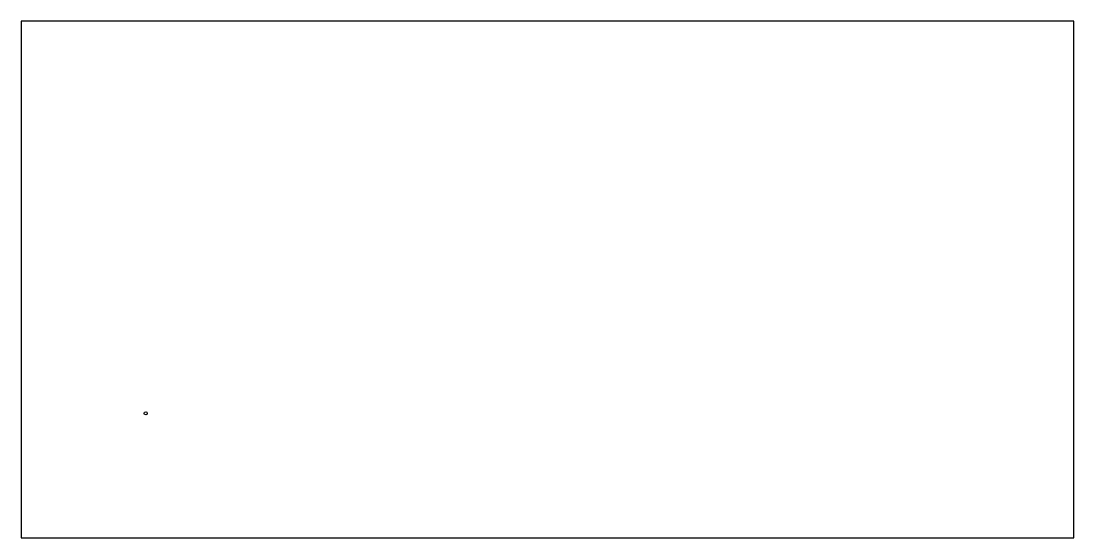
# Model space of a CAD drawing. Header units: millimetres. Extents: x 0 to 1132, y 0 to 556.
import ezdxf

# ---------------------------------------------------------------- set-up
doc = ezdxf.new("R2010")
doc.units = ezdxf.units.MM
doc.layers.get('0').update_dxf_attribs({"linetype": 'CONTINUOUS'})

msp = doc.modelspace()

# ---------------------------------------------------------------- linework, layer by layer
for p, q in [((0, 556), (0, 0)), ((0, 0), (1132, 0))]:
    msp.add_line(p, q)
msp.add_lwpolyline([(0, 0), (1132, 0), (1132, 556), (0, 556)], close=True)
msp.add_circle((134, 134), 1.59)

doc.saveas('drawing.dxf')
